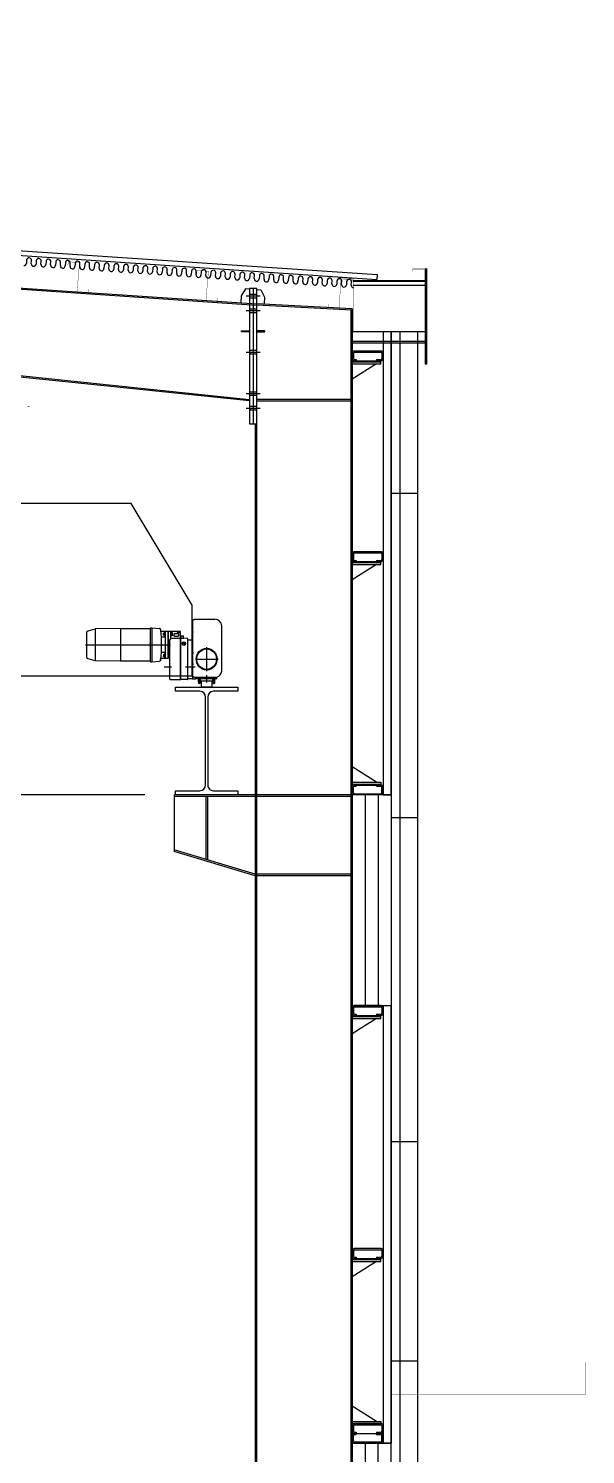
# Model space of a CAD drawing. Extents: x -266287 to 275962, y -324567 to 363765.
# Drawn here: x -93613 to -90172, y -222298 to -213498 of the extents above; entities that cross this region are included whole.
import ezdxf

# ---------------------------------------------------------------- set-up
doc = ezdxf.new("R2010")
doc.units = 0
doc.header["$LTSCALE"] = 1000
doc.layers.get('0').update_dxf_attribs({"linetype": 'CONTINUOUS'})
for name, color, linetype in [('_TCH_MASK', 7, 'CONTINUOUS'), ('AXIS', 3, 'CONTINUOUS'), ('E_WINDOW', 4, 'CONTINUOUS'), ('LAYER35', 1, 'CONTINUOUS'), ('PUB_HATCH', 8, 'CONTINUOUS'), ('WINDOW', 4, 'CONTINUOUS')]:
    doc.layers.add(name, color=color, linetype=linetype)

# ---------------------------------------------------------------- blocks, each defined once
blk = doc.blocks.new('fsfsfsf')
at = {"color": 240}
for p, q in [((950679, 69732.4), (928997.7, 69732.4)), ((951054.4, 69105), (950679, 69732.4)), ((951054.4, 68669.1), (951054.4, 69105)), ((951057.6, 69006.4), (951057.6, 68651.8)), ((951066.6, 69015.7), (951067.9, 69016)), ((951067.9, 69018.6), (951195.8, 69018.6)), ((951067.9, 69016), (951067.9, 69018.6)), ((950404, 68780.7), (950404, 68941.6)), ((950411.1, 68944.8), (950405.2, 68943.2)), ((950411.1, 68944.5), (950411.3, 68945.6)), ((950411.1, 68944.4), (950411.1, 68944.5)), ((950411.1, 68944.4), (950411.1, 68944.4)), ((950411.3, 68944.4), (950411.1, 68944.4)), ((950411.3, 68945.6), (950411.6, 68946.6)), ((950411.4, 68944.4), (950411.3, 68944.4)), ((950411.5, 68944.5), (950411.4, 68944.4)), ((950411.6, 68946.6), (950412.3, 68947.4)), ((950412.1, 68946.5), (950412.8, 68947.2)), ((950412.3, 68947.4), (950413.1, 68947.8)), ((950413.1, 68947.8), (950455.4, 68959.5)), ((950455.4, 68959.5), (950455.7, 68959.5)), ((950455.4, 68959.5), (950455.4, 68763.7)), ((950613.5, 68962.2), (950457, 68960.2)), ((950613.5, 68962.2), (950613.5, 68760.1)), ((950613.5, 68962.2), (950796.5, 68962.1)), ((950795.5, 68920.4), (950795.4, 68915.7)), ((950795.4, 68915.7), (950795.4, 68903.3)), ((950795.7, 68920.8), (950795.5, 68920.4)), ((950796.4, 68955.8), (950795.6, 68926.8)), ((950795.6, 68926.8), (950795.6, 68924.6)), ((950795.6, 68924.6), (950795.9, 68924.5)), ((950795.9, 68921), (950795.7, 68920.8)), ((950795.9, 68924.5), (950796.5, 68924.3)), ((950796.5, 68921.6), (950795.9, 68921)), ((950796.5, 68962.1), (950796.3, 68950.7)), ((950796.6, 68959.7), (950796.4, 68955.8)), ((950796.5, 68962.1), (950796.6, 68963)), ((950796.5, 68924.3), (950796.6, 68923.8)), ((950796.6, 68922.4), (950796.5, 68921.6)), ((950796.5, 68921.6), (950796.5, 68921.6)), ((950796.6, 68923.8), (950796.6, 68922.8)), ((950796.6, 68922.8), (950796.6, 68922.6)), ((950796.6, 68922.6), (950796.6, 68922.4)), ((950799.1, 68965.5), (950805.7, 68965.5)), ((950805.7, 68965.4), (950853, 68962.8)), ((950805.7, 68965.4), (950805.7, 68756.9)), ((950854.7, 68962.5), (950853, 68962.8)), ((950856.4, 68961.8), (950854.7, 68962.5)), ((950857.8, 68960.6), (950856.4, 68961.8)), ((950858.8, 68959.1), (950857.8, 68960.6)), ((950859.5, 68957.4), (950858.8, 68959.1)), ((950859.7, 68955.5), (950859.5, 68957.4)), ((950859.7, 68955.5), (950859.7, 68950.9)), ((950859.7, 68950.9), (950859.9, 68949.1)), ((950859.7, 68950.9), (950864.2, 68909)), ((950859.9, 68949.1), (950860.6, 68947.5)), ((950860.6, 68947.5), (950861.6, 68946.2)), ((950861.6, 68946.2), (950862.9, 68945.1)), ((950862.9, 68945.1), (950864.5, 68944.4)), ((950890.5, 68908.7), (950864.2, 68909)), ((950864.2, 68909), (950864.2, 68813.3)), ((950864.5, 68944.4), (950866.1, 68944.2)), ((950906, 68944.2), (950866.1, 68944.2)), ((950879, 68931.2), (950880, 68932.2)), ((950879, 68922.6), (950879, 68931.2)), ((950879, 68922.6), (950880, 68921.6)), ((950880, 68932.2), (950881.5, 68932.2)), ((950880, 68921.6), (950880, 68932.2)), ((950880, 68921.6), (950881.5, 68921.6)), ((950881.9, 68936.9), (950881.5, 68935.6)), ((950881.5, 68918.3), (950881.5, 68935.6)), ((950881.9, 68917), (950881.5, 68918.3)), ((950881.6, 68935.7), (950881.8, 68936.3)), ((950881.6, 68935), (950881.6, 68935.7)), ((950881.6, 68934.4), (950881.6, 68935)), ((950881.6, 68933.8), (950881.6, 68934.4)), ((950881.6, 68933.2), (950881.6, 68933.8)), ((950881.8, 68932.6), (950881.6, 68933.2)), ((950881.6, 68929.4), (950881.8, 68930.7)), ((950881.6, 68928.2), (950881.6, 68929.4)), ((950881.6, 68926.9), (950881.6, 68928.2)), ((950881.6, 68925.7), (950881.6, 68926.9)), ((950881.6, 68924.5), (950881.6, 68925.7)), ((950881.8, 68923.2), (950881.6, 68924.5)), ((950881.6, 68920.7), (950881.8, 68921.3)), ((950881.6, 68920.1), (950881.6, 68920.7)), ((950881.6, 68919.5), (950881.6, 68920.1)), ((950881.6, 68918.8), (950881.6, 68919.5)), ((950881.6, 68918.2), (950881.6, 68918.8)), ((950881.8, 68917.6), (950881.6, 68918.2)), ((950881.8, 68936.3), (950881.9, 68936.9)), ((950881.9, 68931.9), (950881.8, 68932.6)), ((950881.8, 68930.7), (950881.9, 68931.9)), ((950881.9, 68921.9), (950881.8, 68923.2)), ((950881.8, 68921.3), (950881.9, 68921.9)), ((950881.9, 68917), (950881.8, 68917.6)), ((950881.9, 68936.9), (950886.2, 68936.9)), ((950881.9, 68931.9), (950886.2, 68931.9)), ((950881.9, 68921.9), (950886.2, 68921.9)), ((950881.9, 68917), (950886.2, 68917)), ((950885.5, 68935.2), (950885.4, 68934.7)), ((950885.4, 68934.7), (950885.4, 68934.1)), ((950885.4, 68934.1), (950885.5, 68933.6)), ((950885.5, 68928.9), (950885.4, 68927.9)), ((950885.4, 68927.9), (950885.4, 68926.9)), ((950885.4, 68926.9), (950885.4, 68925.9)), ((950885.4, 68925.9), (950885.5, 68925)), ((950885.5, 68920.3), (950885.4, 68919.7)), ((950885.4, 68919.7), (950885.4, 68919.2)), ((950885.4, 68919.2), (950885.5, 68918.6)), ((950885.6, 68935.8), (950885.5, 68935.2)), ((950885.5, 68933.6), (950885.6, 68933.1)), ((950885.7, 68929.9), (950885.5, 68928.9)), ((950885.5, 68925), (950885.7, 68924)), ((950885.6, 68920.8), (950885.5, 68920.3)), ((950885.5, 68918.6), (950885.6, 68918.1)), ((950885.9, 68936.3), (950885.6, 68935.8)), ((950885.6, 68933.1), (950885.9, 68932.5)), ((950885.9, 68921.4), (950885.6, 68920.8)), ((950885.6, 68918.1), (950885.9, 68917.5)), ((950885.9, 68930.9), (950885.7, 68929.9)), ((950885.7, 68924), (950885.9, 68923)), ((950886.2, 68936.9), (950885.9, 68936.3)), ((950885.9, 68932.5), (950886.2, 68931.9)), ((950886.2, 68931.9), (950885.9, 68930.9)), ((950885.9, 68923), (950886.2, 68921.9)), ((950886.2, 68921.9), (950885.9, 68921.4)), ((950885.9, 68917.5), (950886.2, 68917)), ((950886.2, 68936.9), (950887.3, 68939)), ((950886.2, 68917), (950887.3, 68914.8)), ((950887.3, 68939), (950890.5, 68939)), ((950887.3, 68914.8), (950887.3, 68939)), ((950887.3, 68914.8), (950890.5, 68914.8)), ((950890.5, 68777.4), (950890.5, 68944.2)), ((950890.5, 68941.6), (950890.5, 68941.6)), ((950906, 68777.4), (950906, 68944.2)), ((950908.5, 68943.5), (950906, 68943.5)), ((950921.4, 68944.2), (950908.5, 68944.2)), ((950908.5, 68778.1), (950908.5, 68944.2)), ((950923.2, 68943.3), (950923, 68943.5)), ((950923, 68943.5), (950923, 68943.5)), ((950981, 68943.5), (950923, 68943.5)), ((950923.4, 68943.1), (950923.2, 68943.3)), ((950923.6, 68941), (950923.3, 68941.3)), ((950923.3, 68912.2), (950923.3, 68941.3)), ((950926.5, 68939), (950923.3, 68939)), ((950926.5, 68914.8), (950923.3, 68914.8)), ((950923.3, 68912.2), (950923.6, 68912.2)), ((950923.7, 68942.7), (950923.4, 68943.1)), ((950923.8, 68940.5), (950923.6, 68941)), ((950923.6, 68912.2), (950923.8, 68912.2)), ((950923.9, 68942.1), (950923.7, 68942.7)), ((950923.9, 68940.1), (950923.8, 68940.5)), ((950923.8, 68912.2), (950923.9, 68912.3)), ((950924, 68941.5), (950923.9, 68942.1)), ((950924, 68939.6), (950923.9, 68940.1)), ((950923.9, 68912.3), (950924, 68912.3)), ((950924, 68941.4), (950924, 68941.5)), ((950924, 68941.4), (950924, 68941.4)), ((950924, 68941.4), (950924, 68939)), ((950924, 68900.3), (950924, 68914.8)), ((950927.7, 68936.9), (950926.5, 68939)), ((950926.5, 68914.8), (950926.5, 68939)), ((950927.7, 68917), (950926.5, 68914.8)), ((950927.7, 68936.9), (950928, 68936.3)), ((950932, 68936.9), (950927.7, 68936.9)), ((950928, 68932.6), (950927.7, 68931.9)), ((950927.7, 68931.9), (950928, 68930.9)), ((950932, 68931.9), (950927.7, 68931.9)), ((950928, 68923), (950927.7, 68921.9)), ((950927.7, 68921.9), (950928, 68921.3)), ((950932, 68921.9), (950927.7, 68921.9)), ((950928, 68917.6), (950927.7, 68917)), ((950932, 68917), (950927.7, 68917)), ((950928, 68936.3), (950928.3, 68935.6)), ((950928.3, 68933.2), (950928, 68932.6)), ((950928, 68930.9), (950928.2, 68929.9)), ((950928.2, 68924), (950928, 68923)), ((950928, 68921.3), (950928.3, 68920.7)), ((950928.3, 68918.2), (950928, 68917.6)), ((950928.2, 68929.9), (950928.3, 68928.9)), ((950928.3, 68925), (950928.2, 68924)), ((950928.3, 68935.6), (950928.4, 68935)), ((950928.4, 68933.8), (950928.3, 68933.2)), ((950928.3, 68928.9), (950928.4, 68927.9)), ((950928.4, 68925.9), (950928.3, 68925)), ((950928.3, 68920.7), (950928.4, 68920.1)), ((950928.4, 68918.8), (950928.3, 68918.2)), ((950928.4, 68935), (950928.5, 68934.4)), ((950928.5, 68934.4), (950928.4, 68933.8)), ((950928.4, 68927.9), (950928.5, 68926.9)), ((950928.5, 68926.9), (950928.4, 68925.9)), ((950928.4, 68920.1), (950928.5, 68919.5)), ((950928.5, 68919.5), (950928.4, 68918.8)), ((950932.3, 68935.6), (950932, 68936.9)), ((950932, 68936.9), (950932.1, 68936.2)), ((950932.1, 68932.6), (950932, 68931.9)), ((950932, 68931.9), (950932.1, 68930.5)), ((950932.1, 68923.4), (950932, 68921.9)), ((950932, 68921.9), (950932.1, 68921.2)), ((950932.3, 68918.3), (950932, 68917)), ((950932.1, 68917.7), (950932, 68917)), ((950932.1, 68936.2), (950932.3, 68935.5)), ((950932.3, 68933.4), (950932.1, 68932.6)), ((950932.1, 68930.5), (950932.3, 68929.1)), ((950932.3, 68924.8), (950932.1, 68923.4)), ((950932.1, 68921.2), (950932.3, 68920.5)), ((950932.3, 68918.4), (950932.1, 68917.7)), ((950932.3, 68935.6), (950932.3, 68918.3)), ((950932.3, 68935.5), (950932.3, 68934.8)), ((950932.3, 68934.1), (950932.3, 68933.4)), ((950932.3, 68929.1), (950932.3, 68927.6)), ((950932.3, 68926.2), (950932.3, 68924.8)), ((950932.3, 68920.5), (950932.3, 68919.8)), ((950932.3, 68919.1), (950932.3, 68918.4)), ((950949.7, 68931.6), (950965.1, 68931.6)), ((950965.1, 68913), (950949.7, 68913)), ((950965.1, 68936.9), (950965.1, 68942.2)), ((950974.1, 68935.6), (950966.4, 68935.6)), ((950975.4, 68942.2), (950975.4, 68936.9)), ((950983.1, 68646.6), (950983.1, 68941.4)), ((950987, 68901.6), (950987, 68917.6)), ((950987, 68917.6), (951001.1, 68917.4)), ((951002.4, 68902.6), (951002.4, 68916)), ((951062.5, 68938.9), (951054.8, 68938.9)), ((951237.6, 68699.7), (951237.6, 68978.8)), ((950396.7, 68861.1), (950920.9, 68861.1)), ((950795.4, 68903.3), (950795.9, 68902.8)), ((950795.6, 68899), (950795.4, 68898.9)), ((950795.4, 68898.9), (950795.4, 68886.1)), ((950795.4, 68886.1), (950796.4, 68885.4)), ((950796.4, 68882.7), (950795.4, 68882.1)), ((950795.4, 68882.1), (950795.4, 68870.7)), ((950795.4, 68870.7), (950796.4, 68870.1)), ((950796.4, 68867.5), (950795.4, 68866.9)), ((950795.4, 68866.9), (950795.4, 68855.4)), ((950795.4, 68855.4), (950796.4, 68854.8)), ((950796.4, 68852.2), (950795.4, 68851.6)), ((950795.4, 68851.6), (950795.4, 68840.2)), ((950795.4, 68840.2), (950796.4, 68839.5)), ((950796.4, 68836.9), (950795.4, 68836.2)), ((950795.4, 68836.2), (950795.4, 68823.4)), ((950795.4, 68823.4), (950796.1, 68822.8)), ((950795.8, 68819.4), (950795.4, 68819)), ((950795.4, 68819), (950795.4, 68806.6)), ((950796.5, 68899.7), (950795.6, 68899)), ((950796.5, 68819.9), (950795.8, 68819.4)), ((950795.9, 68902.8), (950796.5, 68902.3)), ((950796.1, 68822.8), (950796.5, 68822.6)), ((950796.4, 68885.4), (950796.5, 68885)), ((950796.5, 68882.9), (950796.4, 68882.7)), ((950796.5, 68869.9), (950796.4, 68870.1)), ((950796.4, 68867.5), (950796.5, 68867.8)), ((950796.4, 68854.7), (950796.4, 68854.8)), ((950796.5, 68853.8), (950796.4, 68854.7)), ((950796.4, 68852.2), (950796.5, 68852.6)), ((950796.4, 68839.5), (950796.5, 68839.1)), ((950796.5, 68837), (950796.4, 68836.9)), ((950796.5, 68902.3), (950796.5, 68901.9)), ((950796.5, 68901.9), (950796.5, 68900.5)), ((950796.5, 68900.5), (950796.5, 68899.7)), ((950796.5, 68899.7), (950796.5, 68899.7)), ((950796.5, 68885), (950796.5, 68883.8)), ((950796.5, 68883.8), (950796.5, 68882.9)), ((950796.5, 68869), (950796.5, 68869.9)), ((950796.5, 68867.8), (950796.5, 68869)), ((950796.5, 68852.6), (950796.5, 68853.8)), ((950796.5, 68839.1), (950796.5, 68837.9)), ((950796.5, 68837.9), (950796.5, 68837)), ((950796.5, 68822.6), (950796.5, 68822.2)), ((950796.5, 68822.2), (950796.5, 68821)), ((950796.5, 68821), (950796.5, 68820)), ((950796.5, 68820), (950796.5, 68819.9)), ((950917.5, 68649.8), (950917.5, 68893)), ((950924, 68901.5), (950981.7, 68901.5)), ((950981.7, 68901.5), (950982.3, 68901.5)), ((950982.3, 68901.5), (950982.8, 68901.6)), ((950982.8, 68901.6), (950983, 68901.6)), ((950983, 68901.6), (950983.1, 68901.6)), ((950983.1, 68901), (950985.7, 68901)), ((950987, 68901.6), (950985.7, 68901.7)), ((950985.7, 68646.5), (950985.7, 68901.7)), ((950987, 68901.6), (951003.6, 68901.3)), ((951000.5, 68871), (951003.7, 68872.9)), ((951000.5, 68867.3), (951000.5, 68871)), ((951003.7, 68865.3), (951000.5, 68867.3)), ((951023, 68901), (951003.6, 68901.3)), ((951003.7, 68872.9), (951006.9, 68871)), ((951006.9, 68867.3), (951003.7, 68865.3)), ((951006.9, 68871), (951006.9, 68867.3)), ((951028, 68892.7), (951054.4, 68892.7)), ((951028.1, 68649.4), (951028.1, 68895.7)), ((951144.4, 68846.2), (951144.4, 68699.5)), ((950411.1, 68777.5), (950405.2, 68779.1)), ((950411.6, 68775.6), (950411.1, 68777.5)), ((950412.3, 68774.9), (950411.6, 68775.6)), ((950413.1, 68774.5), (950412.3, 68774.9)), ((950455.4, 68762.8), (950413.1, 68774.5)), ((950455.4, 68762.8), (950455.4, 68763.7)), ((950455.7, 68762.8), (950455.4, 68762.8)), ((950613.5, 68760.1), (950457, 68762.1)), ((950796.5, 68760.2), (950613.5, 68760.1)), ((950795.4, 68806.6), (950795.5, 68801.8)), ((950795.5, 68801.8), (950795.7, 68801.5)), ((950795.9, 68797.8), (950795.6, 68797.7)), ((950795.6, 68797.7), (950795.8, 68784.8)), ((950795.7, 68801.5), (950796.2, 68801)), ((950795.8, 68784.8), (950796.6, 68759.3)), ((950796.5, 68798), (950795.9, 68797.8)), ((950796.2, 68801), (950796.5, 68800.7)), ((950796.3, 68769.3), (950796.4, 68766.5)), ((950796.4, 68766.5), (950796.6, 68762.7)), ((950796.5, 68800.7), (950796.6, 68800.1)), ((950796.6, 68799.2), (950796.5, 68798.1)), ((950796.5, 68798.1), (950796.5, 68798)), ((950796.6, 68800.1), (950796.6, 68799.7)), ((950796.6, 68799.7), (950796.6, 68799.5)), ((950796.6, 68799.5), (950796.6, 68799.2)), ((950799.1, 68756.8), (950805.7, 68756.8)), ((950805.7, 68756.9), (950853, 68759.4)), ((950854.7, 68759.8), (950853, 68759.4)), ((950856.4, 68760.5), (950854.7, 68759.8)), ((950857.8, 68761.7), (950856.4, 68760.5)), ((950858.8, 68763.2), (950857.8, 68761.7)), ((950859.5, 68764.9), (950858.8, 68763.2)), ((950859.7, 68766.7), (950859.5, 68764.9)), ((950859.7, 68771.4), (950859.9, 68772.9)), ((950859.7, 68771.4), (950859.7, 68766.7)), ((950864.2, 68813.3), (950859.9, 68772.9)), ((950859.9, 68772.9), (950860.3, 68774.3)), ((950860.3, 68774.3), (950861.1, 68775.6)), ((950861.1, 68775.6), (950862.1, 68776.6)), ((950862.1, 68776.6), (950863.3, 68777.4)), ((950906, 68777.4), (950863.3, 68777.4)), ((950890.5, 68813.5), (950864.2, 68813.3)), ((950879, 68800.7), (950877.7, 68799.9)), ((950877.7, 68799.9), (950877.7, 68790.8)), ((950879, 68790), (950877.7, 68790.8)), ((950881.5, 68800.7), (950879, 68800.7)), ((950879, 68800.7), (950879, 68790)), ((950881.5, 68790), (950879, 68790)), ((950881.9, 68805.3), (950881.5, 68804)), ((950881.5, 68786.7), (950881.5, 68804)), ((950881.9, 68785.4), (950881.5, 68786.7)), ((950881.6, 68804.1), (950881.8, 68804.7)), ((950881.6, 68803.5), (950881.6, 68804.1)), ((950881.6, 68802.8), (950881.6, 68803.5)), ((950881.6, 68802.2), (950881.6, 68802.8)), ((950881.6, 68801.6), (950881.6, 68802.2)), ((950881.8, 68801), (950881.6, 68801.6)), ((950881.6, 68797.8), (950881.8, 68799.1)), ((950881.6, 68796.6), (950881.6, 68797.8)), ((950881.6, 68795.4), (950881.6, 68796.6)), ((950881.6, 68794.1), (950881.6, 68795.4)), ((950881.6, 68792.9), (950881.6, 68794.1)), ((950881.8, 68791.6), (950881.6, 68792.9)), ((950881.6, 68789.1), (950881.8, 68789.7)), ((950881.6, 68788.5), (950881.6, 68789.1)), ((950881.6, 68787.9), (950881.6, 68788.5)), ((950881.6, 68787.2), (950881.6, 68787.9)), ((950881.6, 68786.6), (950881.6, 68787.2)), ((950881.8, 68786), (950881.6, 68786.6)), ((950881.8, 68804.7), (950881.9, 68805.3)), ((950881.9, 68800.3), (950881.8, 68801)), ((950881.8, 68799.1), (950881.9, 68800.3)), ((950881.9, 68790.4), (950881.8, 68791.6)), ((950881.8, 68789.7), (950881.9, 68790.4)), ((950881.9, 68785.4), (950881.8, 68786)), ((950881.9, 68805.3), (950886.2, 68805.3)), ((950881.9, 68800.3), (950886.2, 68800.3)), ((950881.9, 68790.4), (950886.2, 68790.4)), ((950881.9, 68785.4), (950886.2, 68785.4)), ((950885.5, 68803.6), (950885.4, 68803.1)), ((950885.4, 68803.1), (950885.4, 68802.6)), ((950885.4, 68802.6), (950885.5, 68802)), ((950885.5, 68797.3), (950885.4, 68796.3)), ((950885.4, 68796.3), (950885.4, 68795.4)), ((950885.4, 68795.4), (950885.4, 68794.4)), ((950885.4, 68794.4), (950885.5, 68793.4)), ((950885.5, 68788.7), (950885.4, 68788.1)), ((950885.4, 68788.1), (950885.4, 68787.6)), ((950885.4, 68787.6), (950885.5, 68787.1)), ((950885.6, 68804.2), (950885.5, 68803.6)), ((950885.5, 68802), (950885.6, 68801.5)), ((950885.7, 68798.3), (950885.5, 68797.3)), ((950885.5, 68793.4), (950885.7, 68792.4)), ((950885.6, 68789.2), (950885.5, 68788.7)), ((950885.5, 68787.1), (950885.6, 68786.5)), ((950885.9, 68804.7), (950885.6, 68804.2)), ((950885.6, 68801.5), (950885.9, 68800.9)), ((950885.9, 68789.8), (950885.6, 68789.2)), ((950885.6, 68786.5), (950885.9, 68786)), ((950885.9, 68799.3), (950885.7, 68798.3)), ((950885.7, 68792.4), (950885.9, 68791.4)), ((950886.2, 68805.3), (950885.9, 68804.7)), ((950885.9, 68800.9), (950886.2, 68800.3)), ((950886.2, 68800.3), (950885.9, 68799.3)), ((950885.9, 68791.4), (950886.2, 68790.4)), ((950886.2, 68790.4), (950885.9, 68789.8)), ((950885.9, 68786), (950886.2, 68785.4)), ((950886.2, 68805.3), (950887.3, 68807.4)), ((950886.2, 68785.4), (950887.3, 68783.3)), ((950887.3, 68807.4), (950890.5, 68807.4)), ((950887.3, 68783.3), (950887.3, 68807.4)), ((950887.3, 68783.3), (950890.5, 68783.3)), ((950908.5, 68778.7), (950906, 68778.7)), ((950915.5, 68778.1), (950908.5, 68778.1)), ((951062.5, 68812.6), (951054.8, 68812.6)), ((951062.5, 68739.5), (951054.8, 68739.5)), ((951075.6, 68772.8), (951216.1, 68772.8)), ((928734.2, 68669.1), (951054.4, 68669.1)), ((950927.9, 68722.9), (950883, 68722.9)), ((950916.3, 68674.4), (950917.5, 68674.4)), ((950916.3, 68655.8), (950916.3, 68674.4)), ((950916.3, 68655.8), (950917.5, 68655.8)), ((950919.6, 68647.7), (950983.1, 68646.6)), ((950983.1, 68647.2), (950985.7, 68647.2)), ((951026.1, 68647.2), (950985.7, 68646.5)), ((951073.1, 68722.9), (951014.9, 68722.9)), ((951054.4, 68651.8), (951028.1, 68651.8)), ((951057.6, 68651.8), (951076.9, 68651.8)), ((951066.6, 68662.4), (951207.4, 68662.4)), ((951076.9, 68662.4), (951076.9, 68651.8)), ((951081.4, 68659.8), (951076.9, 68659.8)), ((951081.4, 68653.1), (951081.4, 68662.4)), ((951082, 68652.5), (951086.3, 68652.5)), ((951094.6, 68652.4), (951085.9, 68652.5)), ((951093.3, 68630), (951093.3, 68652.4)), ((951094.6, 68662.4), (951094.6, 68652.4)), ((951094.6, 68655), (951097.1, 68655)), ((951097.1, 68651.8), (951097.1, 68662.4)), ((951202.9, 68651.8), (951097.1, 68651.8)), ((951102.6, 68623.1), (951102.6, 68651.8)), ((951105.7, 68639.8), (951105.7, 68651.8)), ((951144.4, 68675), (951144.4, 68628.3)), ((951182.9, 68639.8), (951182.9, 68651.8)), ((951186, 68623.1), (951186, 68651.8)), ((951196.1, 68630), (951196.1, 68651.8)), ((951202.9, 68652.5), (951202.9, 68662.7)), ((951207.4, 68652.5), (951202.9, 68652.5)), ((951204.3, 68652), (951202.9, 68651.8)), ((951205.1, 68652.5), (951204.3, 68652)), ((951207.4, 68652.5), (951207.4, 68663.2)), ((950951.5, 68574.7), (950951.5, 68600)), ((950951.5, 68600), (951337.2, 68600)), ((951102.6, 68574.7), (950951.5, 68574.7)), ((951099.7, 68623.4), (951102.6, 68623.1)), ((951104.2, 68638.4), (951102.6, 68623.1)), ((951105.7, 68639.8), (951182.9, 68639.8)), ((951112.2, 68600), (951112.2, 68639.8)), ((951176.5, 68600), (951112.2, 68600)), ((951176.5, 68639.8), (951176.5, 68600)), ((951184.4, 68638.4), (951186, 68623.1)), ((951186, 68623.1), (951189.8, 68623.4)), ((951337.2, 68574.7), (951186.2, 68574.7)), ((951337.2, 68600), (951337.2, 68574.7)), ((951137.3, 67996.6), (951137.3, 68538.8)), ((951151.4, 68538.8), (951151.4, 67996.6)), ((950951.5, 67935.4), (950951.5, 67960.7)), ((950951.5, 67960.7), (951102.6, 67960.7)), ((951186.2, 67960.7), (951337.2, 67960.7)), ((951337.2, 67960.7), (951337.2, 67935.4)), ((951337.2, 67935.4), (950951.5, 67935.4))]:
    blk.add_line(p, q, dxfattribs=at)
for centre, major_axis, start_param, end_param in [((951066.6, 69006.4), (0, 9.3), 0, 1.570796), ((951196.2, 68975.8), (0, 42.8), -1.50182, 0.010981), ((950405.6, 68941.6), (0, 1.66), 0.261799, 1.570796), ((950457, 68958.5), (0, 1.66), 0.012195, 0.964567), ((950799.1, 68962.8), (0, 2.66), 0, 1.506369), ((950921.4, 68941.6), (0, 2.66), -0.722592, 0), ((950949.7, 68922.3), (0, -9.3), 3.141593, 6.283185), ((950963.8, 68942.2), (0, 1.33), 4.712389, 6.283185), ((950966.4, 68936.9), (0, 1.33), 1.570796, 3.141593), ((950965.1, 68922.3), (0, 9.3), 3.141593, 6.283185), ((950974.1, 68936.9), (0, 1.33), 3.141593, 4.712389), ((950976.7, 68942.2), (0, 1.33), 0, 1.570796), ((950981, 68941.4), (0, 2.13), -1.570796, 0), ((951001.1, 68916), (0, 1.33), 4.712389, 6.265732), ((950920.6, 68893.5), (0, 3.18), -0.010238, 1.725761), ((950920.6, 68900.1), (0, 3.44), 3.130946, 4.773566), ((951003.7, 68869.1), (0, 11.3), 4.712389, 10.995574), ((951003.7, 68902.7), (0, 1.33), 1.570849, 3.124139), ((951023, 68895.7), (0, 5.32), -1.570796, -0.017453), ((951144.4, 68772.8, 99.9), (0, 66.5), 4.712389, 10.995574), ((951144.4, 68772.8, 99.9), (0, 63.1), 4.712389, 10.995574), ((950405.6, 68780.7), (0, 1.66), 1.570796, 2.879793), ((950457, 68763.8), (0, 1.66), 2.177026, 3.129398), ((950799.1, 68759.5), (0, 2.66), 1.635223, 3.141593), ((950915.5, 68775.9), (0, 2.13), -1.570796, 0), ((950919.6, 68649.8), (0, 2.13), 1.570796, 3.124139), ((951026, 68649.4), (0, 2.13), 3.159046, 4.712389), ((951066.6, 68671.7), (0, 9.3), 1.570796, 3.141593), ((951082, 68653.1), (0, 0.665), 1.570796, 3.141593), ((951202.2, 68652.5), (0, 0.665), 3.141593, 4.712389), ((951196.1, 68703.1), (0, 43.1), 3.418058, 4.633255), ((951099.7, 68630), (0, 6.65), 1.570796, 3.141593), ((951102.6, 68538.8), (0, 35.9), -1.570796, 0), ((951105.7, 68638.3), (0, 1.59), 0, 1.466077), ((951186.2, 68538.8), (0, 35.9), 0, 1.570796), ((951182.9, 68638.3), (0, 1.59), -1.466077, 0), ((951189.7, 68630), (0, 6.65), 3.141593, 4.712389), ((951102.6, 67996.6), (0, 35.9), 3.141593, 4.712389), ((951186.2, 67996.6), (0, 35.9), 1.570796, 3.141593)]:
    blk.add_ellipse(centre, major_axis=major_axis, ratio=0.967196, start_param=start_param, end_param=end_param, dxfattribs=at)
blk.add_point((951144.4, 68772.8), dxfattribs=at)
blk = doc.blocks.new('s erfcv')
blk.add_line((2972409.7, 3964561), (2972409.7, 3964453.4))
blk.add_line((2972409.7, 3964561), (2972409.7, 3964453.4))
at = {"color": 1, "linetype": 'ByBlock', "lineweight": -2}
for p, q in [((2972219.7, 3964399.2), (2972219.7, 3964435.2)), ((2972226.9, 3964400.4), (2972226.9, 3964434)), ((2972259.7, 3964447.2), (2972231.7, 3964447.2)), ((2972259.7, 3964440), (2972232.9, 3964440)), ((2972233, 3964453.4), (2972233, 3964447.2)), ((2972397.7, 3964447.2), (2972259.7, 3964447.2)), ((2972259.7, 3964440), (2972259.7, 3964447.2)), ((2972385.5, 3964440), (2972385.5, 3964447.2)), ((2972396.5, 3964440), (2972385.5, 3964440)), ((2972402.5, 3964400.4), (2972402.5, 3964434)), ((2972409.7, 3964399.2), (2972409.7, 3964435.2)), ((2972231.7, 3964387.2), (2972397.7, 3964387.2)), ((2972396.5, 3964394.4), (2972232.9, 3964394.4))]:
    blk.add_line(p, q, dxfattribs=at)
at = {"color": 3, "linetype": 'ByBlock', "lineweight": -2}
blk.add_line((2972233, 3964466.1), (2972233, 3964453.4), dxfattribs=at)
at = {"color": 1, "linetype": 'ByBlock', "lineweight": -2}
for centre, radius, start, end in [((2972231.7, 3964435.2), 12, 89.99999, 179.99999), ((2972232.9, 3964434), 5.99, 89.99999, 179.99999), ((2972396.5, 3964434), 5.99, 359.99999, 89.99999), ((2972397.7, 3964435.2), 12, 359.99999, 89.99999), ((2972231.7, 3964399.2), 12, 179.99999, 269.99999), ((2972232.9, 3964400.4), 5.99, 179.99999, 269.99999), ((2972396.5, 3964400.4), 5.99, 269.99999, 359.99999), ((2972397.7, 3964399.2), 12, 269.99999, 359.99999)]:
    blk.add_arc(centre, radius, start, end, dxfattribs=at)
at = {"layer": 'LAYER35', "color": 3, "linetype": 'ByBlock', "lineweight": -2, "ltscale": 0.05}
for p, q in [((2972259.5, 3964466.1), (2972409.7, 3964561)), ((2972409.7, 3964466.1), (2972233, 3964466.1)), ((2972409.7, 3964453.4), (2972233, 3964453.4))]:
    blk.add_line(p, q, dxfattribs=at)
blk = doc.blocks.new('$LinePat$00000002')
for p, q in [((24, -24), (24, -56)), ((72, -56), (72, -24))]:
    blk.add_line(p, q)
for centre, start, end in [((0, -24), 0, 90), ((96, -24), 90, 180), ((48, -56), 180, 0)]:
    blk.add_arc(centre, 24, start, end)

msp = doc.modelspace()

# ---------------------------------------------------------------- linework, layer by layer
for p, q in [((-114183.9902, -213522.6244), (-91461.95163, -215045.98399)), ((-114101.28865, -213498.07124), (-91459.94484, -215016.05118)), ((-115612.91945, -213627.2736), (-92202.91944, -215196.75602)), ((-115612.91945, -213635.30186), (-92203.59011, -215204.72786)), ((-91607.91956, -215052.80685), (-91162.91956, -215052.80685)), ((-91607.91956, -215056.80685), (-91162.91956, -215056.80685)), ((-91459.94484, -215016.05118), (-91461.95163, -215045.98399)), ((-92299.05159, -215147.94975), (-92301.2461, -215191.84003)), ((-92271.88826, -215105.30792), (-92299.05159, -215147.94975)), ((-92246.91946, -215106.55636), (-92271.88826, -215105.30792)), ((-92268.91946, -215148.56635), (-92180.91945, -215148.56635)), ((-92202.91945, -215101.56634), (-92246.91946, -215101.56634)), ((-92246.91946, -215101.56634), (-92246.91946, -215937.56636)), ((-92246.91946, -215137.56635), (-92202.91945, -215137.56635)), ((-92246.91946, -215159.56635), (-92202.91945, -215159.56635)), ((-92224.91946, -215101.56634), (-92224.91946, -215937.56636)), ((-92202.91945, -227200.75636), (-92202.91945, -215101.56634)), ((-92202.91945, -215108.75636), (-92177.95065, -215110.0048)), ((-92177.95065, -215110.0048), (-92155.17831, -215155.18268)), ((-92155.17831, -215155.18268), (-92157.37478, -215199.11212)), ((-91607.91956, -215082.80685), (-91162.91956, -215082.80685)), ((-97619.10024, -215235.21734), (-92246.91946, -215794.57635)), ((-97618.70074, -215227.22732), (-92246.91946, -215786.56635)), ((-92268.91946, -215238.56635), (-92180.91945, -215238.56635)), ((-92246.91946, -215227.56635), (-92202.91945, -215227.56635)), ((-91612.91945, -215227.2736), (-92202.91945, -215196.75636)), ((-91612.91945, -215235.28359), (-92202.91945, -215204.76635)), ((-91622.91945, -215234.76635), (-91622.91945, -227200.75636)), ((-91612.91945, -215227.2736), (-91612.91945, -227200.75636)), ((-91612.91945, -217637.27033), (-91612.91945, -215227.2736)), ((-92246.91946, -215249.56635), (-92202.91945, -215249.56635)), ((-92296.91946, -215369.56635), (-92296.91946, -215363.56635)), ((-92296.91946, -215363.56635), (-92246.91946, -215363.56635)), ((-92246.91946, -215369.56635), (-92296.91946, -215369.56635)), ((-92152.91945, -215363.56635), (-92202.91945, -215363.56635)), ((-92202.91945, -215369.56635), (-92152.91945, -215369.56635)), ((-92152.91945, -215369.56635), (-92152.91945, -215363.56635)), ((-91612.91956, -215368.40891), (-91162.91956, -215368.4089)), ((-91422.91945, -215368.40891), (-91422.91945, -218227.27358)), ((-91372.91946, -218227.27358), (-91372.91946, -215368.40891)), ((-91372.91944, -215368.40891), (-91372.91944, -218227.27358)), ((-91372.91943, -215368.40891), (-91372.91943, -218227.27358)), ((-92268.91946, -215494.56635), (-92180.91945, -215494.56635)), ((-92246.91946, -215483.56635), (-92202.91945, -215483.56635)), ((-92246.91946, -215505.56636), (-92202.91945, -215505.56636)), ((-91612.91955, -215427.2733), (-91162.91955, -215427.27329)), ((-91612.91955, -215438.40891), (-91162.91955, -215438.4089)), ((-91612.91955, -215549.43881), (-91612.91955, -215441.88834)), ((-91612.91955, -215462.91038), (-91612.91955, -215570.46086)), ((-91612.91955, -215462.91038), (-91612.91955, -215570.46086)), ((-92268.91946, -215750.56635), (-92180.91945, -215750.56635)), ((-92246.91946, -215739.56635), (-92202.91945, -215739.56635)), ((-92246.91946, -215761.56635), (-92202.91945, -215761.56635)), ((-92268.91946, -215840.56635), (-92180.91945, -215840.56635)), ((-92246.91946, -215829.56635), (-92202.91945, -215829.56635)), ((-92246.91946, -215851.56635), (-92202.91945, -215851.56635)), ((-92202.91945, -215785.57135), (-91622.91945, -215785.57135)), ((-92202.91945, -215795.57135), (-91622.91945, -215795.57135)), ((-92246.91946, -215937.56636), (-92202.91945, -215937.56636)), ((-92212.91945, -215937.56636), (-92212.91945, -227200.75636)), ((-92895.04359, -218227.27358), (-94096.2351, -218227.27358)), ((-92712.91947, -218227.27358), (-92712.91947, -218577.27358)), ((-91622.91945, -218227.27358), (-92712.91947, -218227.27358)), ((-92212.91945, -218237.27358), (-92712.91947, -218237.27358)), ((-92517.91947, -218237.27358), (-92517.91947, -218625.23265)), ((-92507.91947, -218237.27358), (-92507.91947, -218628.23265)), ((-91622.91945, -218237.27358), (-92202.91945, -218237.27358)), ((-91422.91945, -218227.27358), (-91372.91948, -218227.27358)), ((-92212.91945, -218716.73264), (-92712.91947, -218566.73266)), ((-92212.91945, -218727.27357), (-92712.91947, -218577.27358)), ((-91622.91945, -218717.27357), (-92202.91945, -218717.27357)), ((-91622.91945, -218727.27357), (-92202.91945, -218727.27357)), ((-91422.91945, -219528.17202), (-91422.91945, -222227.75652)), ((-91372.91946, -222227.75652), (-91372.91946, -219528.17202)), ((-91372.91944, -219528.17202), (-91372.91944, -222227.75652)), ((-91372.91943, -219528.17202), (-91372.91943, -222227.75652)), ((-91612.91944, -222053.99218), (-91612.91944, -222161.54265)), ((-91612.91944, -222053.99218), (-91612.91944, -222161.54265)), ((-91612.91944, -222227.75652), (-91372.91944, -222227.75652))]:
    msp.add_line(p, q)
at = {"color": 7, "linetype": 'Continuous', "ltscale": 0.2}
for p, q in [((-91532.91948, -218227.27358), (-91532.91948, -219528.17202)), ((-91452.91948, -218227.27358), (-91452.91948, -219528.17202)), ((-91372.91943, -218227.27359), (-91372.91943, -219528.17203))]:
    msp.add_line(p, q, dxfattribs=at)
at = {"color": 1, "linetype": 'ByBlock', "lineweight": -2}
for p, q in [((-91434.90939, -222107.85709), (-91600.92951, -222107.85711)), ((-91612.91945, -222119.84705), (-91612.91945, -222155.81688)), ((-91612.91944, -222215.76659), (-91612.91944, -222179.79676)), ((-91605.72548, -222121.04604), (-91605.72548, -222154.61788)), ((-91605.72548, -222214.56759), (-91605.72548, -222180.99576)), ((-91600.9295, -222167.80682), (-91462.8943, -222167.8068)), ((-91600.9295, -222167.80682), (-91462.8943, -222167.80681)), ((-91599.73051, -222115.05107), (-91436.10839, -222115.05106)), ((-91599.73051, -222160.61285), (-91588.71374, -222160.61285)), ((-91599.73051, -222175.00078), (-91588.71374, -222175.00078)), ((-91588.71374, -222160.61285), (-91588.71374, -222167.80682)), ((-91588.71374, -222175.00078), (-91588.71374, -222167.80682)), ((-91462.8943, -222160.61284), (-91462.8943, -222167.80681)), ((-91462.8943, -222160.61284), (-91436.10838, -222160.61284)), ((-91462.8943, -222175.00077), (-91462.8943, -222167.8068)), ((-91462.8943, -222167.8068), (-91434.90939, -222167.8068)), ((-91462.8943, -222167.80681), (-91434.90939, -222167.8068)), ((-91462.8943, -222175.00077), (-91436.10838, -222175.00077)), ((-91436.18742, -222161.54263), (-91436.18742, -222167.8068)), ((-91430.11342, -222121.04603), (-91430.11341, -222154.61787)), ((-91430.11341, -222214.56758), (-91430.11341, -222180.99574)), ((-91422.91945, -222119.84703), (-91422.91945, -222155.81686)), ((-91422.91944, -222215.76657), (-91422.91944, -222179.79674)), ((-91434.90938, -222227.75651), (-91600.9295, -222227.75653)), ((-91599.7305, -222220.56256), (-91436.10838, -222220.56255))]:
    msp.add_line(p, q, dxfattribs=at)
at = {"color": 3, "linetype": 'ByBlock', "lineweight": -2}
msp.add_line((-91436.18741, -222095.211), (-91436.18741, -222107.85709), dxfattribs=at)
for points, const_width in [([(-93369.2658, -214957.00676), (-93367.58912, -214937.07717), (-93297.83554, -214942.94554), (-93312.92779, -215122.33764), (-93243.17421, -215128.206), (-93241.49753, -215108.27641)], 2), ([(-91236.16956, -214985.1589), (-91162.91956, -214985.1589), (-91162.91956, -215368.4089), (-91607.91956, -215368.40891), (-91608.28087, -215040.67442), (-91696.78266, -215036.01221)], 2.5), ([(-91239.41956, -214995.77329), (-91239.41956, -214979.77968), (-91149.91956, -214979.77968), (-91149.91956, -215026.77329)], 2), ([(-92573.16898, -215010.3795), (-92571.4923, -214990.44991), (-92501.73872, -214996.31827), (-92516.83097, -215175.71038), (-92447.07739, -215181.57874), (-92445.40071, -215161.64915)], 2), ([(-91614.96403, -215066.69618), (-91613.93092, -215046.72288), (-91683.83747, -215043.10702), (-91693.13672, -215222.89253), (-91763.04327, -215219.27667), (-91762.01017, -215199.30337)], 2), ([(-91372.91913, -221927.75743), (-90172.91913, -221927.75747), (-90172.91912, -221727.75747), (-91372.91912, -221727.75743)], 1)]:
    msp.add_lwpolyline(points, dxfattribs=dict(const_width=const_width))
msp.add_lwpolyline([(-91152.91956, -214984.77968), (-91162.91956, -214984.77968), (-91162.91955, -215568.4089), (-91152.91955, -215568.4089)], close=True)
msp.add_lwpolyline([(-91372.91948, -218227.27358), (-91612.91948, -218227.27358), (-91612.91948, -219528.17202), (-91372.91948, -219528.17202)])
at = {"color": 1, "linetype": 'ByBlock', "lineweight": -2}
for centre, radius, start, end in [((-91600.92951, -222119.84705), 11.98994, 90.000005196, 180.000005203), ((-91434.90939, -222119.84703), 11.98994, 0.000005203, 90.000005196), ((-91600.9295, -222155.81688), 11.98994, 180.000005203, 270.000005196), ((-91600.9295, -222179.79676), 11.98994, 90.000005976, 180.000005976), ((-91599.73051, -222121.04604), 5.99497, 90.000005196, 180.000005203), ((-91599.73051, -222154.61788), 5.99497, 180.000005203, 270.000005196), ((-91599.73051, -222180.99576), 5.99497, 90.000005976, 180.000005976), ((-91436.10839, -222121.04603), 5.99497, 0.000005203, 90.000005196), ((-91436.10838, -222154.61787), 5.99497, 270.000005196, 0.000005203), ((-91436.10838, -222180.99574), 5.99497, 0.000005976, 90.000005976), ((-91434.90939, -222155.81686), 11.98994, 270.000005196, 0.000005203), ((-91434.90939, -222179.79674), 11.98994, 0.000005976, 90.000005976), ((-91600.9295, -222215.76659), 11.98994, 180.000005976, 270.000005976), ((-91599.7305, -222214.56759), 5.99497, 180.000005976, 270.000005976), ((-91436.10838, -222214.56758), 5.99497, 270.000005976, 0.000005976), ((-91434.90938, -222215.76657), 11.98994, 270.000005976, 0.000005976)]:
    msp.add_arc(centre, radius, start, end, dxfattribs=at)
at = {"layer": 'AXIS'}
for p, q in [((-91317.50853, -226925.73562), (-91317.41862, -215368.40921)), ((-91207.51893, -226925.73687), (-91207.47663, -215368.40921)), ((-91207.51953, -216368.38805), (-91372.91943, -216368.38805)), ((-91207.51953, -218368.38805), (-91372.91943, -218368.38805)), ((-91207.51953, -220368.38805), (-91372.91943, -220368.38805)), ((-91207.56616, -221722.26102), (-91372.91943, -221722.26102))]:
    msp.add_line(p, q, dxfattribs=at)
at = {"layer": 'E_WINDOW', "color": 252, "linetype": 'Continuous'}
for p, q in [((-93612.91943, -215828.15069), (-93612.91943, -215830.81316)), ((-93612.91943, -215830.81316), (-93612.91943, -215828.15069)), ((-93612.91943, -215830.81316), (-93612.91943, -215828.15069)), ((-93612.91943, -215830.81316), (-93612.91943, -215828.15069)), ((-93612.91943, -215828.15069), (-93612.91943, -215830.81316))]:
    msp.add_line(p, q, dxfattribs=at)
at = {"layer": 'LAYER35', "color": 3, "linetype": 'ByBlock', "lineweight": -2, "ltscale": 0.05}
for p, q in [((-91462.75956, -222095.211), (-91612.91943, -222000.30664)), ((-91612.91943, -222095.21102), (-91436.18741, -222095.211)), ((-91612.91943, -222107.85711), (-91436.18741, -222107.85709))]:
    msp.add_line(p, q, dxfattribs=at)
at = {"layer": 'WINDOW'}
msp.add_lwpolyline([(-91372.91946, -222227.75652), (-91612.91946, -222227.75652), (-91612.91944, -227227.75636), (-91372.91944, -227227.75636), (-91372.91946, -222227.75652)], dxfattribs=at)
msp.add_lwpolyline([(-91452.91946, -222227.75652), (-91532.91946, -222227.75652), (-91532.91944, -227227.75636), (-91452.91944, -227227.75636)], close=True, dxfattribs=at)

# ---------------------------------------------------------------- block references
msp.add_blockref('fsfsfsf', (-1043657.12679, -286162.70051))
at = {"layer": '_TCH_MASK'}
for p, rotation in [((2880796.73087, 3748898.81857), 180.0000007189596), ((2880796.78072, 3747659.9422), 180), ((2880796.78072, 3744859.04376), 180), ((2880796.78072, 3743359.45926), 180)]:
    msp.add_blockref('s erfcv', p, dxfattribs=dict(at, rotation=rotation))
at = {"layer": '_TCH_MASK', "xscale": -1}
msp.add_blockref('s erfcv', (2880796.78072, -4182614.48936), dxfattribs=at)
at = {"layer": 'PUB_HATCH', "xscale": 0.6253710754709456, "yscale": 0.6249999998428348, "zscale": 0.6249999998428348}
for p, rotation in [((-93581.9136, -214965.27841), 176.1611049660356), ((-93522.01268, -214969.29787), 176.1611049660356), ((-93462.11176, -214973.31733), 176.1611049660356), ((-93402.21084, -214977.33679), 176.1611049660356), ((-93342.30993, -214981.35625), 176.1611049660356), ((-93282.40901, -214985.37571), 176.1611049660356), ((-93222.50809, -214989.39517), 176.1611049660356), ((-93162.60717, -214993.41463), 176.1611049660356), ((-93102.70625, -214997.43409), 176.1611049660356), ((-93042.80533, -215001.45355), 176.1611049660356), ((-92982.90442, -215005.47301), 176.1611049660356), ((-92923.0035, -215009.49247), 176.1611049660356), ((-92863.10258, -215013.51193), 176.1611049660356), ((-92803.20166, -215017.53139), 176.1611049660356), ((-92743.30074, -215021.55084), 176.1611049660356), ((-92683.39982, -215025.5703), 176.1611049660356), ((-92623.49891, -215029.58976), 176.1611049660356), ((-92563.59799, -215033.60922), 176.1611049660356), ((-92503.69707, -215037.62868), 176.1611049660356), ((-92443.79615, -215041.64814), 176.1611049660356), ((-92383.89523, -215045.6676), 176.1611049660356), ((-92323.99432, -215049.68706), 176.1611049660356), ((-92264.0934, -215053.70652), 176.1611049660356), ((-92204.19248, -215057.72598), 176.1611049660356), ((-92144.29156, -215061.74544), 176.1611049660356), ((-92084.39064, -215065.7649), 176.1611049660356), ((-92024.48972, -215069.78436), 176.1611049660356), ((-91964.58881, -215073.80382), 176.1611049660356), ((-91904.68798, -215077.82298), 176.1611056849952), ((-91844.78706, -215081.84244), 176.1611056849952), ((-91784.88614, -215085.8619), 176.1611056849952), ((-91724.98523, -215089.88135), 176.1611056849952), ((-91665.08431, -215093.90081), 176.1611056849952), ((-91605.18339, -215097.92027), 176.1611056849952)]:
    msp.add_blockref('$LinePat$00000002', p, dxfattribs=dict(at, rotation=rotation))

doc.saveas('drawing.dxf')
